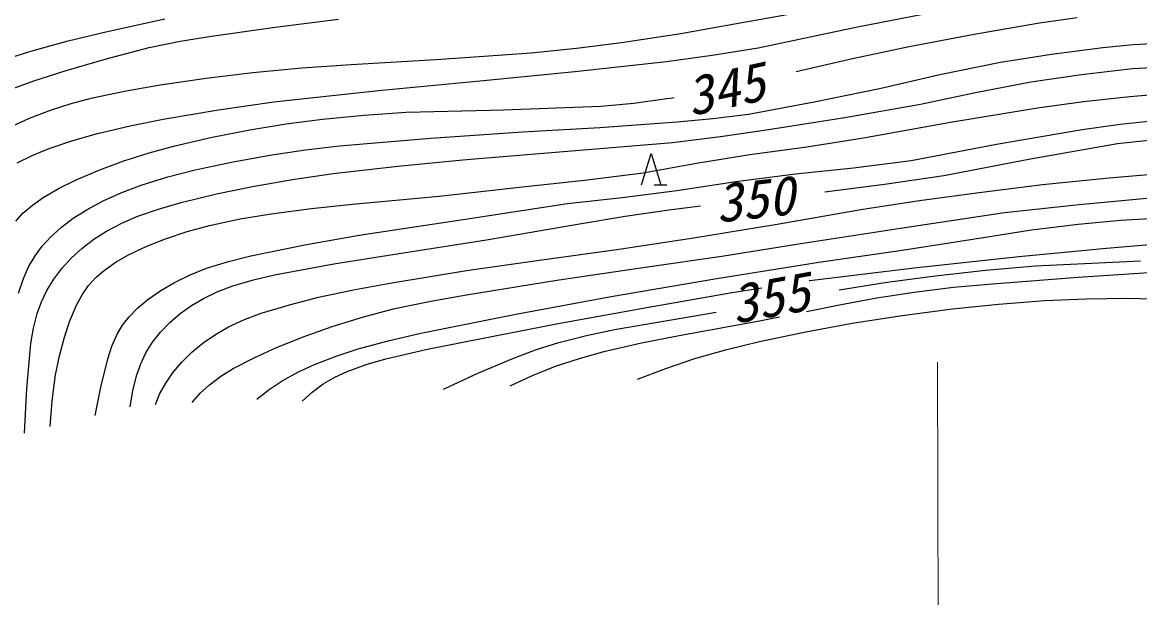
# Model space of a CAD drawing. Units: millimetres, scale not verified. Extents: x 40000 to 680000, y 20000 to 380000.
# Drawn here: x 394704 to 447677, y 260901 to 288162 of the extents above; entities that cross this region are included whole.
import ezdxf
from ezdxf.enums import TextEntityAlignment as Align

# ---------------------------------------------------------------- set-up
doc = ezdxf.new("R2010")
doc.units = ezdxf.units.MM
doc.header["$LTSCALE"] = 1000
doc.layers.add('M-BGD', color=7, linetype='Continuous', lineweight=25)
doc.layers.add('M-STR-HTXT', color=7, linetype='Continuous', lineweight=13)
doc.styles.add('ＭＳ ゴシック', font='')
doc.styles.get('ＭＳ ゴシック').set_extended_font_data('MS Gothic')

msp = doc.modelspace()

# ---------------------------------------------------------------- linework, layer by layer
at = {"layer": 'M-BGD'}
for p, q in [((428736, 288143), (433642, 289010)), ((434299, 287944), (439026, 288873)), ((398655, 287708), (401459, 288324)), ((406686, 287937), (409700, 288306)), ((442930, 288139), (444722, 288387)), ((396876, 287286), (398655, 287708)), ((403676, 287507), (406686, 287937)), ((425924, 287642), (428736, 288143)), ((429584, 286956), (434299, 287944)), ((439825, 287607), (442930, 288139)), ((395112, 286805), (396876, 287286)), ((400711, 286968), (402188, 287267)), ((402188, 287267), (403676, 287507)), ((420974, 286934), (423114, 287203)), ((423114, 287203), (425924, 287642)), ((436742, 287018), (439825, 287607)), ((445927, 286978), (447377, 287117)), ((447377, 287117), (448845, 287197)), ((394068, 286462), (395112, 286805)), ((398738, 286455), (400711, 286968)), ((414560, 286416), (418827, 286725)), ((418827, 286725), (420974, 286934)), ((425237, 286308), (427416, 286602)), ((427416, 286602), (429584, 286956)), ((434062, 286451), (436742, 287018)), ((441082, 286283), (443502, 286661)), ((443502, 286661), (445927, 286978)), ((396789, 285887), (398738, 286455)), ((407960, 286009), (410300, 286169)), ((410300, 286169), (414560, 286416)), ((420897, 285828), (425237, 286308)), ((431400, 285827), (434062, 286451)), ((438204, 285688), (441082, 286283)), ((447336, 285981), (449339, 286081)), ((395251, 285391), (396789, 285887)), ((403427, 285525), (405626, 285790)), ((405626, 285790), (407960, 286009)), ((416561, 285409), (420897, 285828)), ((435340, 285034), (438204, 285688)), ((442517, 285338), (444918, 285689)), ((444918, 285689), (447336, 285981)), ((393725, 284837), (395251, 285391)), ((399620, 284923), (401236, 285200)), ((401236, 285200), (403427, 285525)), ((411588, 284927), (416561, 285409)), ((432241, 284394), (435340, 285034)), ((439900, 284840), (442517, 285338)), ((397014, 284321), (398026, 284590)), ((398026, 284590), (399620, 284923)), ((406633, 284404), (411588, 284927)), ((423697, 284340), (425257, 284547)), ((425257, 284547), (425424, 284572)), ((425424, 284572), (425600, 284600)), ((437294, 284282), (439900, 284840)), ((445022, 284411), (447216, 284651)), ((447216, 284651), (449078, 284802)), ((395041, 283621), (396031, 283999)), ((396031, 283999), (397014, 284321)), ((401377, 283567), (404000, 284015)), ((404000, 284015), (406633, 284404)), ((412903, 283911), (417513, 284022)), ((417513, 284022), (422126, 284193)), ((422126, 284193), (423697, 284340)), ((429137, 283813), (432241, 284394)), ((433692, 283658), (437294, 284282)), ((438707, 283431), (442836, 284112)), ((442836, 284112), (445022, 284411)), ((394072, 283187), (395041, 283621)), ((399809, 283257), (401377, 283567)), ((407205, 283349), (408932, 283569)), ((408932, 283569), (410911, 283769)), ((410911, 283769), (412903, 283911)), ((422080, 283180), (425750, 283450)), ((425750, 283450), (427442, 283602)), ((427442, 283602), (429137, 283813)), ((430080, 283093), (433692, 283658)), ((434587, 282691), (438707, 283431)), ((446748, 283336), (448556, 283521)), ((397094, 282557), (398269, 282891)), ((398269, 282891), (399809, 283257)), ((403708, 282718), (405491, 283070)), ((405491, 283070), (407205, 283349)), ((414072, 282669), (418417, 282970)), ((418417, 282970), (422080, 283180)), ((427808, 282753), (430080, 283093)), ((440895, 282383), (444956, 283092)), ((444956, 283092), (446748, 283336)), ((395925, 282162), (397094, 282557)), ((401941, 282308), (403708, 282718)), ((409733, 282309), (414072, 282669)), ((420551, 282058), (425530, 282472)), ((425530, 282472), (427808, 282753)), ((431894, 282263), (434587, 282691)), ((436840, 281614), (440895, 282383)), ((442504, 281692), (446625, 282426)), ((446625, 282426), (448107, 282574)), ((394466, 281502), (395177, 281857)), ((395177, 281857), (395925, 282162)), ((399521, 281595), (400713, 281978)), ((400713, 281978), (401941, 282308)), ((404697, 281556), (406527, 281887)), ((406527, 281887), (408126, 282128)), ((408126, 282128), (409733, 282309)), ((415584, 281643), (420551, 282058)), ((424063, 280457), (424520, 281953)), ((424520, 281953), (424978, 280457)), ((426665, 281494), (429201, 281895)), ((429201, 281895), (431894, 282263)), ((398380, 281173), (399521, 281595)), ((402891, 281169), (404697, 281556)), ((409434, 281004), (412501, 281353)), ((412501, 281353), (415584, 281643)), ((424140, 281034), (426665, 281494)), ((434105, 281272), (436840, 281614)), ((438393, 280899), (442504, 281692)), ((397258, 280693), (398380, 281173)), ((400331, 280448), (401606, 280838)), ((401606, 280838), (402891, 281169)), ((407519, 280721), (409434, 281004)), ((421353, 280678), (424140, 281034)), ((428535, 280620), (431359, 280989)), ((431359, 280989), (434105, 281272)), ((435576, 280487), (438393, 280899)), ((443078, 280476), (446226, 280802)), ((446226, 280802), (448267, 280972)), ((395686, 279859), (396452, 280300)), ((396452, 280300), (397258, 280693)), ((399417, 280102), (400331, 280448)), ((403914, 280034), (405613, 280378)), ((405613, 280378), (407519, 280721)), ((414460, 279933), (418559, 280383)), ((418559, 280383), (421353, 280678)), ((424667, 280457), (425267, 280457)), ((425731, 280194), (428535, 280620)), ((432755, 280135), (435576, 280487)), ((439945, 280090), (443078, 280476)), ((395183, 279507), (395686, 279859)), ((397807, 279315), (398533, 279703)), ((398533, 279703), (399417, 280102)), ((402235, 279632), (403914, 280034)), ((410353, 279543), (414460, 279933)), ((420545, 279581), (423136, 279857)), ((423136, 279857), (425731, 280194)), ((434558, 279304), (437241, 279726)), ((437241, 279726), (439945, 280090)), ((444814, 279538), (448353, 279869)), ((394732, 279117), (395183, 279507)), ((397115, 278876), (397807, 279315)), ((400181, 278971), (401201, 279331)), ((401201, 279331), (402235, 279632)), ((406498, 279091), (408414, 279346)), ((408414, 279346), (410353, 279543)), ((415605, 278817), (420545, 279581)), ((423279, 278982), (425357, 279272)), ((425357, 279272), (426110, 279368)), ((426110, 279368), (426864, 279460)), ((430497, 278594), (434558, 279304)), ((441277, 279145), (444814, 279538)), ((394390, 278747), (394732, 279117)), ((396557, 278456), (397115, 278876)), ((398698, 278261), (399426, 278643)), ((399426, 278643), (400181, 278971)), ((403580, 278543), (405030, 278846)), ((405030, 278846), (406498, 279091)), ((410674, 278073), (415605, 278817)), ((421211, 278632), (423279, 278982)), ((436341, 278416), (441277, 279145)), ((444755, 278603), (446765, 278784)), ((446765, 278784), (448781, 278905)), ((396048, 277998), (396557, 278456)), ((398096, 277881), (398698, 278261)), ((401494, 277911), (402526, 278255)), ((402526, 278255), (403580, 278543)), ((416716, 277861), (421211, 278632)), ((426423, 277942), (430497, 278594)), ((431413, 277648), (436341, 278416)), ((440372, 277984), (442555, 278323)), ((442555, 278323), (444755, 278603)), ((395649, 277562), (396048, 277998)), ((397527, 277449), (398096, 277881)), ((400604, 277556), (401494, 277911)), ((405539, 277105), (408096, 277618)), ((408096, 277618), (410674, 278073)), ((412262, 277156), (416716, 277861)), ((422882, 277399), (426423, 277942)), ((427874, 277085), (431413, 277648)), ((436423, 277361), (440372, 277984)), ((446108, 277468), (450279, 277812)), ((395000, 276570), (395305, 277097)), ((395305, 277097), (395649, 277562)), ((397034, 277000), (397527, 277449)), ((399145, 276807), (399738, 277145)), ((399738, 277145), (400604, 277556)), ((404475, 276835), (405539, 277105)), ((409475, 276713), (412262, 277156)), ((419328, 276916), (422882, 277399)), ((424338, 276584), (427874, 277085)), ((432464, 276798), (436423, 277361)), ((436990, 276529), (441954, 277065)), ((441954, 277065), (446108, 277468)), ((394753, 276021), (395000, 276570)), ((396583, 276506), (397034, 277000)), ((398599, 276426), (399145, 276807)), ((403433, 276509), (404475, 276835)), ((406654, 276202), (409475, 276713)), ((415767, 276399), (419328, 276916)), ((420052, 275944), (424338, 276584)), ((427536, 276003), (432464, 276798)), ((432047, 275935), (436990, 276529)), ((440370, 276421), (442741, 276625)), ((442741, 276625), (447722, 276857)), ((394518, 275334), (394753, 276021)), ((395867, 275459), (396199, 275998)), ((396199, 275998), (396583, 276506)), ((397846, 275694), (398200, 276081)), ((398200, 276081), (398599, 276426)), ((401918, 275838), (402664, 276201)), ((402664, 276201), (403433, 276509)), ((405656, 275968), (406654, 276202)), ((412226, 275825), (415767, 276399)), ((422624, 275178), (427536, 276003)), ((435704, 275850), (438005, 276157)), ((438005, 276157), (440370, 276421)), ((440707, 275770), (444768, 276091)), ((444768, 276091), (448833, 276353)), ((397535, 275248), (397846, 275694)), ((401268, 275457), (401918, 275838)), ((403978, 275409), (404690, 275679)), ((404690, 275679), (405656, 275968)), ((408753, 275134), (410477, 275508)), ((410477, 275508), (412226, 275825)), ((415768, 275244), (420052, 275944)), ((428258, 275341), (429759, 275576)), ((432002, 275928), (432047, 275935)), ((433432, 275486), (435704, 275850)), ((436993, 275384), (438848, 275607)), ((438848, 275607), (440707, 275770)), ((395606, 274920), (395867, 275459)), ((397273, 274766), (397535, 275248)), ((400182, 274636), (400647, 275024)), ((400647, 275024), (401268, 275457)), ((402723, 274751), (403293, 275084)), ((403293, 275084), (403978, 275409)), ((407378, 274782), (408753, 275134)), ((412372, 274602), (414064, 274953)), ((414064, 274953), (415768, 275244)), ((418101, 274335), (422624, 275178)), ((424490, 274689), (428258, 275341)), ((433448, 274774), (435216, 275109)), ((435216, 275109), (436993, 275384)), ((440988, 274806), (443178, 274974)), ((443178, 274974), (445142, 275065)), ((445142, 275065), (447117, 275095)), ((447117, 275095), (449774, 275030)), ((395406, 274371), (395606, 274920)), ((396956, 274014), (397273, 274766)), ((399763, 274206), (400182, 274636)), ((402182, 274364), (402723, 274751)), ((406031, 274376), (407378, 274782)), ((410879, 274202), (412372, 274602)), ((420110, 273895), (424490, 274689)), ((425191, 274017), (427599, 274422)), ((431887, 274463), (433448, 274774)), ((436423, 274269), (438812, 274579)), ((438812, 274579), (440988, 274806)), ((395226, 273668), (395406, 274371)), ((396696, 273241), (396956, 274014)), ((399454, 273807), (399763, 274206)), ((401256, 273480), (401698, 273944)), ((401698, 273944), (402182, 274364)), ((404473, 273731), (405237, 274080)), ((405237, 274080), (406031, 274376)), ((409399, 273743), (410879, 274202)), ((413593, 273434), (418101, 274335)), ((415748, 273043), (420110, 273895)), ((422782, 273601), (425191, 274017)), ((425846, 273321), (429647, 274017)), ((429647, 274017), (430595, 274206)), ((431846, 273496), (434055, 273900)), ((434055, 273900), (436423, 274269)), ((395103, 272947), (395226, 273668)), ((398948, 272810), (399202, 273382)), ((399202, 273382), (399454, 273807)), ((400881, 273000), (401256, 273480)), ((403271, 272973), (403856, 273378)), ((403856, 273378), (404473, 273731)), ((408063, 273274), (409399, 273743)), ((412104, 273091), (413593, 273434)), ((421452, 273324), (422782, 273601)), ((429646, 273032), (431846, 273496)), ((394920, 270808), (395103, 272947)), ((396459, 272353), (396696, 273241)), ((400564, 272498), (400881, 273000)), ((402746, 272538), (403271, 272973)), ((406758, 272751), (408063, 273274)), ((410628, 272689), (412104, 273091)), ((413829, 272656), (415748, 273043)), ((419036, 272643), (420138, 272990)), ((420138, 272990), (421452, 273324)), ((422272, 272562), (424053, 272971)), ((424053, 272971), (425846, 273321)), ((428101, 272656), (429646, 273032)), ((396282, 271454), (396459, 272353)), ((398751, 272218), (398948, 272810)), ((400315, 271987), (400564, 272498)), ((402259, 272057), (402746, 272538)), ((404706, 271762), (405722, 272285)), ((405722, 272285), (406758, 272751)), ((408548, 271948), (409579, 272347)), ((409579, 272347), (410628, 272689)), ((411938, 272214), (413829, 272656)), ((417952, 272240), (419036, 272643)), ((421116, 272241), (422272, 272562)), ((426583, 272226), (428101, 272656)), ((398421, 270873), (398751, 272218)), ((400127, 271466), (400315, 271987)), ((401856, 271579), (402259, 272057)), ((404116, 271397), (404706, 271762)), ((407773, 271589), (408548, 271948)), ((410104, 271619), (411013, 271945)), ((411013, 271945), (411938, 272214)), ((416299, 271533), (417952, 272240)), ((418897, 271429), (419980, 271864)), ((419980, 271864), (421116, 272241)), ((423873, 271255), (425212, 271767)), ((425212, 271767), (426583, 272226)), ((396123, 270229), (396282, 271454)), ((399940, 270714), (400127, 271466)), ((401503, 271067), (401856, 271579)), ((403574, 270991), (404116, 271397)), ((407030, 271179), (407773, 271589)), ((408974, 271034), (409523, 271352)), ((409523, 271352), (410104, 271619)), ((414675, 270773), (416299, 271533)), ((417836, 270939), (418897, 271429)), ((394799, 268699), (394920, 270808)), ((398153, 269530), (398421, 270873)), ((399812, 269941), (399940, 270714)), ((401230, 270568), (401503, 271067)), ((403139, 270588), (403574, 270991)), ((405825, 270309), (406407, 270767)), ((406407, 270767), (407030, 271179)), ((408449, 270645), (408974, 271034)), ((396025, 269003), (396123, 270229)), ((401019, 270058), (401230, 270568)), ((402754, 270149), (403139, 270588)), ((407967, 270212), (408449, 270645))]:
    msp.add_line(p, q, dxfattribs=at)
at = {"layer": 'M-STR-HTXT'}
msp.add_line((438157, 246171), (438087, 272061), dxfattribs=at)

# ---------------------------------------------------------------- texts
at = {"layer": 'M-BGD', "style": 'ＭＳ ゴシック', "oblique": 15}
for s, rotation, p in [('345', 12.3, (426512, 283176)), ('350', 6.4, (427729, 278123)), ('355', 10.5, (428578, 273332))]:
    msp.add_text(s, height=1833, rotation=rotation, dxfattribs=at).set_placement(p, align=Align.BOTTOM_LEFT)

doc.saveas('drawing.dxf')
